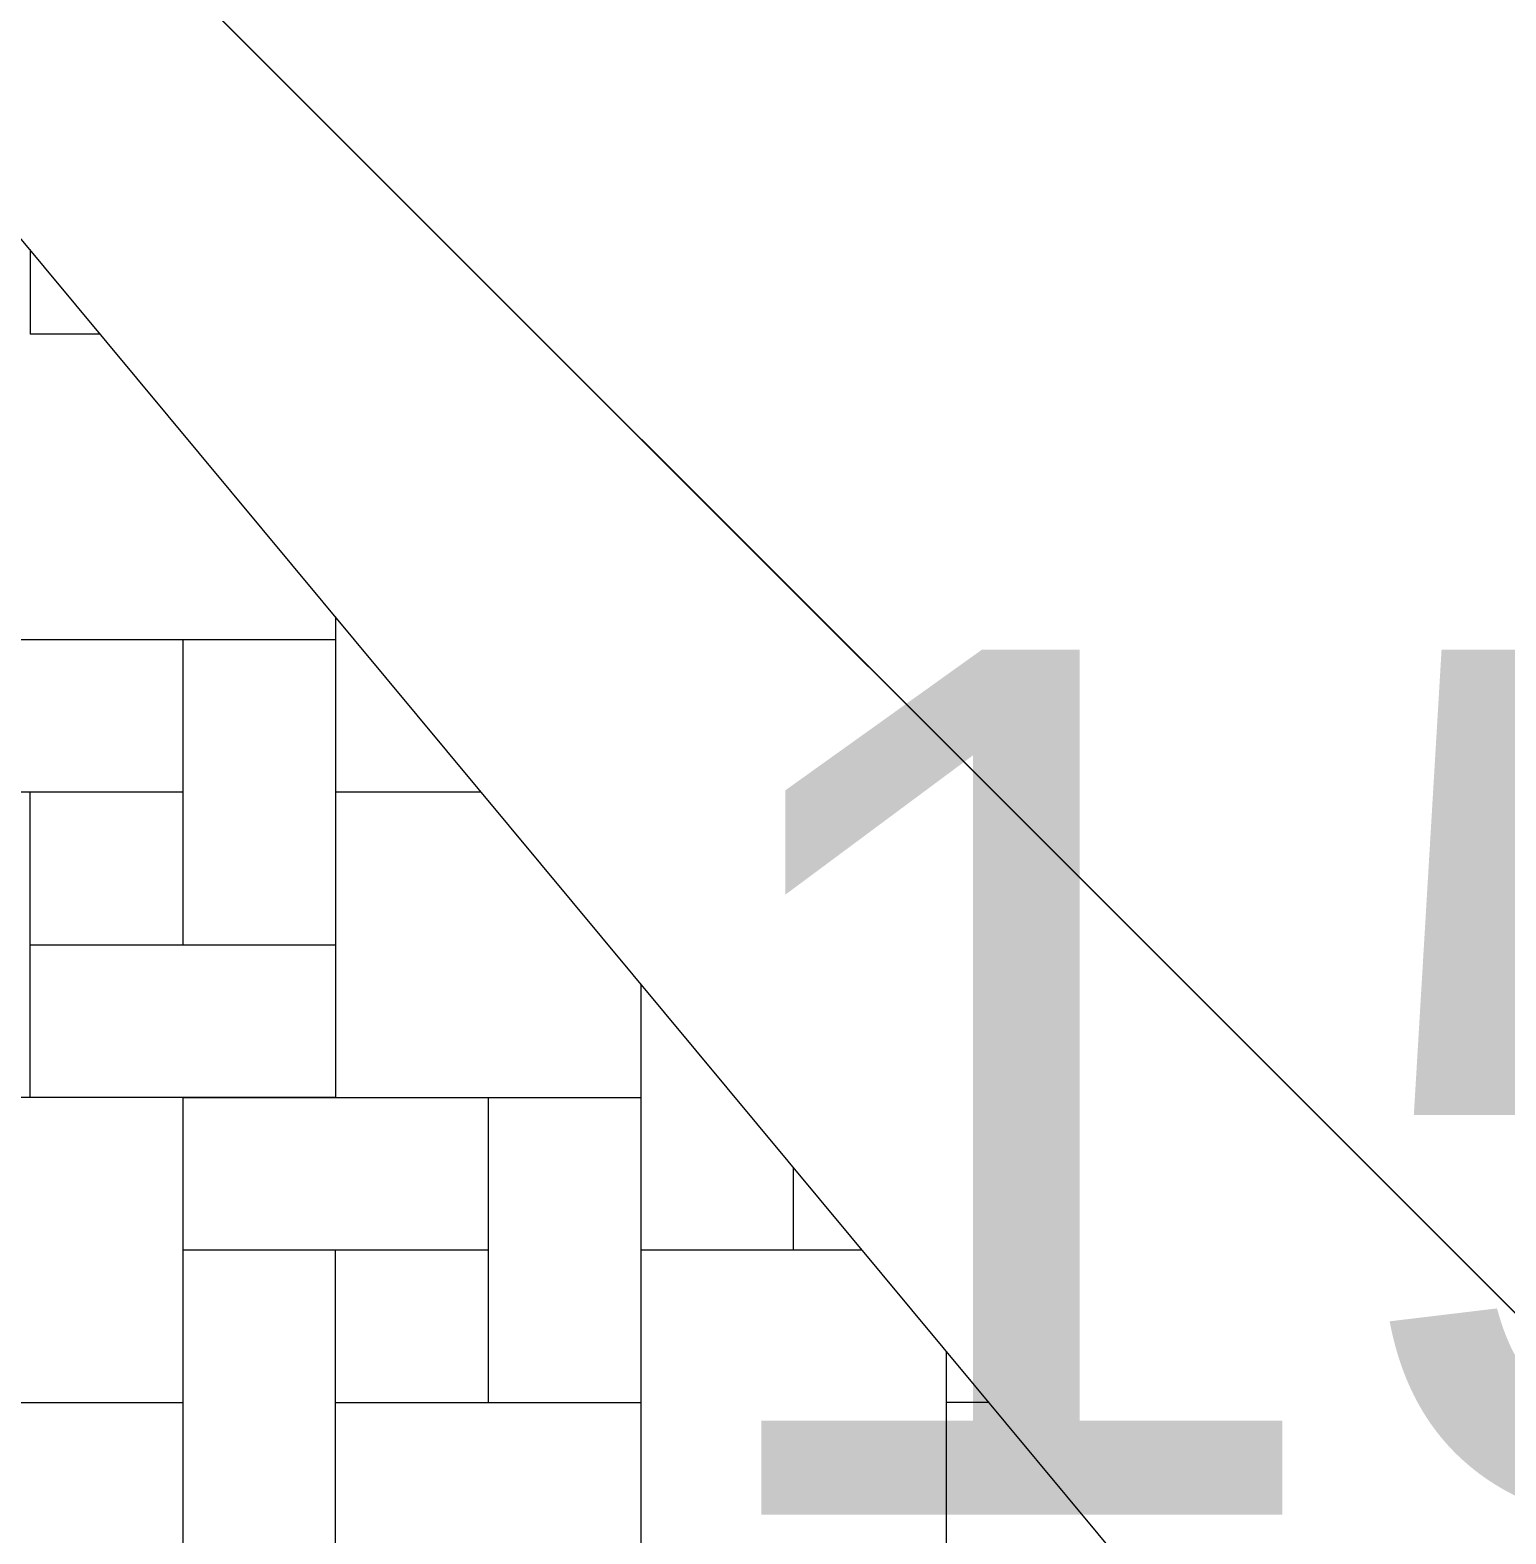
# Model space of a CAD drawing. Header units: millimetres. Extents: x 156050 to 369663, y -269476 to -128786.
# Drawn here: x 265404 to 268304, y -199447 to -196492 of the extents above; entities that cross this region are included whole.
import ezdxf

# ---------------------------------------------------------------- set-up
doc = ezdxf.new("R2010")
doc.units = ezdxf.units.MM
doc.header["$MEASUREMENT"] = 0
doc.linetypes.add('Wipeout_Contour', pattern=[1000, 0, -1000])
doc.layers.add('BT_text_parcel', color=7, linetype='Continuous')
doc.layers.add('Situace - koordinační', color=7, linetype='Continuous')
doc.styles.add('GENEROVANÝ_STYL_1', font='Arial.ttf')
doc.styles.add('GENEROVANÝ_STYL_3', font='HelveticaNeue.ttc')
doc.dimstyles.new('GENEROVANÝ_STYL__1', dxfattribs={"dimtxt": 600, "dimasz": 456, "dimexe": 0.18, "dimexo": 0.0625, "dimgap": 0, "dimtad": 1, "dimdec": 0, "dimzin": 0, "dimdsep": 46, "dimtxsty": 'GENEROVANÝ_STYL_1', "dimblk": 'ARROWHEAD_2', "dimblk1": 'ARROWHEAD_2', "dimblk2": 'ARROWHEAD_2', "dimcen": 0.09, "dimse1": 1, "dimse2": 1, "dimclrd": 7, "dimclre": 7, "dimclrt": 7, "dimazin": 0, "dimtfac": 1, "dimtdec": 4, "dimtmove": 2, "dimatfit": 3, "dimfxl": 1, "dimtolj": 1, "dimtzin": 0, "dimarcsym": 0})
doc.dimstyles.new('GENEROVANÝ_STYL__2', dxfattribs={"dimtxt": 600, "dimasz": 456, "dimexe": 0.18, "dimexo": 0.0625, "dimgap": 0, "dimtad": 1, "dimdec": 0, "dimzin": 0, "dimdsep": 46, "dimtxsty": 'GENEROVANÝ_STYL_1', "dimblk": 'ARROWHEAD_2', "dimblk1": 'ARROWHEAD_2', "dimblk2": 'ARROWHEAD_2', "dimcen": 0.09, "dimse1": 1, "dimse2": 1, "dimclrd": 7, "dimclre": 7, "dimclrt": 7, "dimazin": 0, "dimtfac": 1, "dimtdec": 4, "dimtmove": 0, "dimatfit": 3, "dimfxl": 1, "dimtolj": 1, "dimtzin": 0, "dimarcsym": 0})

# ---------------------------------------------------------------- blocks, each defined once
blk = doc.blocks.new('*X11')
at = {"layer": 'Situace - koordinační', "color": 253, "linetype": 'Continuous', "lineweight": 13, "true_color": 0xa8a8a8}
for p, q in [((265404.5, -196923.1), (265404.5, -197089.2)), ((265542.6, -197089.2), (265404.5, -197089.2)), ((266004.5, -197644.6), (266004.5, -197989.2)), ((265104.5, -197689.2), (266004.5, -197689.2)), ((265704.5, -197689.2), (265704.5, -198289.2)), ((266004.5, -197689.2), (266004.5, -198589.2)), ((265704.5, -197989.2), (265104.5, -197989.2)), ((265404.5, -198589.2), (265404.5, -197989.2)), ((266291, -197989.2), (266004.5, -197989.2)), ((265404.5, -198289.2), (266004.5, -198289.2)), ((266604.5, -198366.2), (266604.5, -198889.2)), ((266004.5, -198589.2), (265104.5, -198589.2)), ((265704.5, -198589.2), (266604.5, -198589.2)), ((265704.5, -198589.2), (265704.5, -199489.2)), ((266304.5, -198589.2), (266304.5, -199189.2)), ((266604.5, -198589.2), (266604.5, -199489.2)), ((266904.5, -198889.2), (266904.5, -198727)), ((266304.5, -198889.2), (265704.5, -198889.2)), ((266004.5, -199489.2), (266004.5, -198889.2)), ((267039.4, -198889.2), (266604.5, -198889.2)), ((267204.5, -199087.7), (267204.5, -199789.2)), ((264804.5, -199189.2), (265704.5, -199189.2)), ((265704.5, -199189.2), (265704.5, -200089.2)), ((266004.5, -199189.2), (266604.5, -199189.2)), ((267288.9, -199189.2), (267204.5, -199189.2))]:
    blk.add_line(p, q, dxfattribs=at)
blk = doc.blocks.new('výplň_1')
at = {"color": 254, "linetype": 'Wipeout_Contour', "lineweight": 0, "ltscale": 14459165.28293714}
blk.add_wipeout([(257736.9, -202722.8), (257704.5, -202761.1), (257472.8, -203118.3), (257287.4, -203501.5), (257151.3, -203904.9), (257066.6, -204322.1), (257034.6, -204746.6), (257055.8, -205171.8), (257129.9, -205591), (257255.7, -205997.7), (257431.3, -206385.5), (257653.9, -206748.4), (293199.4, -249246.5), (293593.1, -249026.5), (259030.8, -207703.9), (259010.1, -207427.9), (259010.7, -207151.1), (259032.5, -206875.2), (259075.4, -206601.8), (259139.1, -206332.5), (259177.9, -206211.2), (260581.5, -208143.5), (260762.6, -208392.9), (294380.6, -248586.5), (294774.4, -248366.5), (262964.5, -210334.7), (261108.9, -208103.2), (260971.3, -207916.8), (260963.2, -207902.5), (260856.1, -207715.7), (260764.9, -207502.7), (260698.9, -207280.6), (260658.9, -207052.4), (260645.5, -206821.1), (260658.9, -206589.8), (260698.9, -206361.5), (260764.9, -206139.4), (260841.1, -205961.6), (261312, -206453), (268416.5, -200545.4), (264580.3, -195932), (259462.5, -200187.6), (257296.6, -202263.4)], dxfattribs=at).dxf.layer = 'Situace - koordinační'
at = {"layer": 'Situace - koordinační', "color": 7, "linetype": 'Continuous', "lineweight": 13, "flags": 128}
blk.add_lwpolyline([(261312, -206453), (268416.5, -200545.4), (264580.3, -195932), (259462.5, -200187.6), (257296.6, -202263.4), (257736.9, -202722.8), (257704.5, -202761.1), (257472.8, -203118.3), (257287.4, -203501.5), (257151.3, -203904.9), (257066.6, -204322.1)], dxfattribs=at)
at = {"layer": 'Situace - koordinační', "color": 253, "linetype": 'Continuous', "lineweight": 13, "true_color": 0xa8a8a8}
blk.add_blockref('*X11', (0, 0), dxfattribs=at)
blk = doc.blocks.new('*D79')
at = {"layer": 'Situace - koordinační', "color": 7, "linetype": 'Continuous', "lineweight": 13}
for p, q in [((254939.8, -186266.5), (255576.2, -185630.1)), ((255050.6, -185740.9), (255258, -185948.3)), ((255592.7, -185858.7), (254923.4, -186038)), ((255258, -185948.3), (272009.4, -202699.7)), ((271691.2, -203017.9), (272327.6, -202381.5)), ((271674.8, -202789.4), (272344, -202610.1)), ((272009.4, -202699.7), (272216.9, -202907.2))]:
    blk.add_line(p, q, dxfattribs=at)
at = {"layer": 'Situace - koordinační', "color": 7, "lineweight": 13, "insert": (262965.9, -193486.5), "char_height": 600, "attachment_point": 7, "rotation": 315, "style": 'GENEROVANÝ_STYL_1'}
blk.add_mtext('\\A1;{\\pql;\\fArial|b0|i0|c0|p0;\\W1.000000;23\xa0690}', dxfattribs=at)
blk = doc.blocks.new('ARROWHEAD_2')
at = {"color": 0, "linetype": 'Continuous', "lineweight": 0}
for p, q in [((-0.3781, -0.655), (0.3781, 0.655)), ((0, 0), (-1, 0))]:
    blk.add_line(p, q, dxfattribs=at)
blk = doc.blocks.new('*D80')
at = {"layer": 'Situace - koordinační', "color": 7, "linetype": 'Continuous', "lineweight": 13}
for p, q in [((257857, -183789.7), (257220.6, -184426.1)), ((257538.8, -184107.9), (257331.4, -183900.5)), ((257873.4, -184018.3), (257204.2, -184197.6)), ((274226.9, -200796), (257538.8, -184107.9)), ((274545.1, -200477.8), (273908.7, -201114.2)), ((273892.3, -200885.7), (274561.5, -200706.4)), ((274434.4, -201003.5), (274226.9, -200796))]:
    blk.add_line(p, q, dxfattribs=at)
at = {"layer": 'Situace - koordinační', "color": 7, "lineweight": 13, "insert": (265077.9, -191477.3), "char_height": 600, "attachment_point": 7, "rotation": 315, "style": 'GENEROVANÝ_STYL_1'}
blk.add_mtext('\\A1;{\\pql;\\fArial|b0|i0|c0|p0;\\W1.000000;23\xa0600}', dxfattribs=at)
blk = doc.blocks.new('*D81')
at = {"layer": 'Situace - koordinační', "color": 7, "linetype": 'Continuous', "lineweight": 13}
for p, q in [((259388.9, -182623.1), (260025.3, -181986.7)), ((259499.7, -182097.5), (259707.1, -182304.9)), ((260041.7, -182215.3), (259372.5, -182394.6)), ((259707.1, -182304.9), (276395.2, -198993)), ((276077, -199311.2), (276713.4, -198674.8)), ((276060.6, -199082.6), (276729.8, -198903.3)), ((276395.2, -198993), (276602.7, -199200.5))]:
    blk.add_line(p, q, dxfattribs=at)
at = {"layer": 'Situace - koordinační', "color": 7, "lineweight": 13, "insert": (267246.2, -189674.3), "char_height": 600, "attachment_point": 7, "rotation": 315, "style": 'GENEROVANÝ_STYL_1'}
blk.add_mtext('\\A1;{\\pql;\\fArial|b0|i0|c0|p0;\\W1.000000;23\xa0600}', dxfattribs=at)
blk = doc.blocks.new('*D90')
at = {"layer": 'Situace - koordinační', "color": 7, "linetype": 'Continuous', "lineweight": 13}
for p, q in [((277279, -199261.3), (277859.7, -199949)), ((277630.6, -199946.1), (277508.1, -199264.2)), ((277793.5, -199415.8), (277569.3, -199605.1)), ((277569.3, -199605.1), (266712.7, -208773.2)), ((266422.4, -208429.4), (267003, -209117)), ((266651.5, -208432.2), (266773.9, -209114.1)), ((266712.7, -208773.2), (266488.5, -208962.5))]:
    blk.add_line(p, q, dxfattribs=at)
at = {"layer": 'Situace - koordinační', "color": 7, "lineweight": 13, "insert": (271102.1, -204909.4), "char_height": 600, "attachment_point": 7, "rotation": 40.1798, "style": 'GENEROVANÝ_STYL_1'}
blk.add_mtext('\\A1;{\\pql;\\fArial|b0|i0|c0|p0;\\W1.000000;14\xa0210}', dxfattribs=at)

msp = doc.modelspace()

# ---------------------------------------------------------------- block references
at = {"layer": 'Situace - koordinační', "color": 253, "linetype": 'Continuous', "lineweight": 13, "true_color": 0xa8a8a8}
msp.add_blockref('výplň_1', (0, 0), dxfattribs=at)

# ---------------------------------------------------------------- next in the draw order: linework, layer by layer
at = {"layer": 'Situace - koordinační', "color": 7, "linetype": 'Continuous', "lineweight": 13, "flags": 128}
msp.add_lwpolyline([(272007.7, -202698), (254720.6, -185410.9)], dxfattribs=at)

# ---------------------------------------------------------------- next in the draw order: texts
at = {"layer": 'BT_text_parcel', "color": 7, "linetype": 'Continuous', "lineweight": 13, "insert": (266660.1, -199433.5), "char_height": 1700, "attachment_point": 7, "style": 'GENEROVANÝ_STYL_3'}
msp.add_mtext('\\A1;{\\pql;\\fHelvetica Neue|b0|i0|c0|p0;\\W1.000000;154/16}', dxfattribs=at)

# ---------------------------------------------------------------- next in the draw order: dimensions: what is measured, and where the dimension line sits
at = {"layer": 'Situace - koordinační', "color": 7, "linetype": 'Continuous', "lineweight": 13}
for base, p1, p2, angle, dimstyle, picture, middle, turn in [((276395.1997, -198992.9904), (259707.1347, -182304.9249), (276395.1997, -198992.9904), 315, 'GENEROVANÝ_STYL__2', '*D81', (268374.1444, -190377.9654), 315), ((257538.839, -184107.9469), (274226.9042, -200796.0121), (257538.839, -184107.9469), 135, 'GENEROVANÝ_STYL__2', '*D80', (266205.8489, -192180.9871), 315), ((272009.4, -202699.7), (254924.6, -186281.8), (272009.4, -202699.7), 315, 'GENEROVANÝ_STYL__1', '*D79', (264093.8, -194190.1), 315), ((266712.7, -208773.2), (277569.3, -199605.1), (266712.7, -208773.2), 220.1798, 'GENEROVANÝ_STYL__2', '*D90', (271898.1, -203844.5), 40.1798)]:
    dim = msp.add_linear_dim(base=base, p1=p1, p2=p2, angle=angle, dimstyle=dimstyle, dxfattribs=at)
    dim.commit()
    dim.dimension.update_dxf_attribs({"geometry": picture, "text_midpoint": middle, "dimtype": 160, "text_rotation": turn})

doc.saveas('drawing.dxf')
